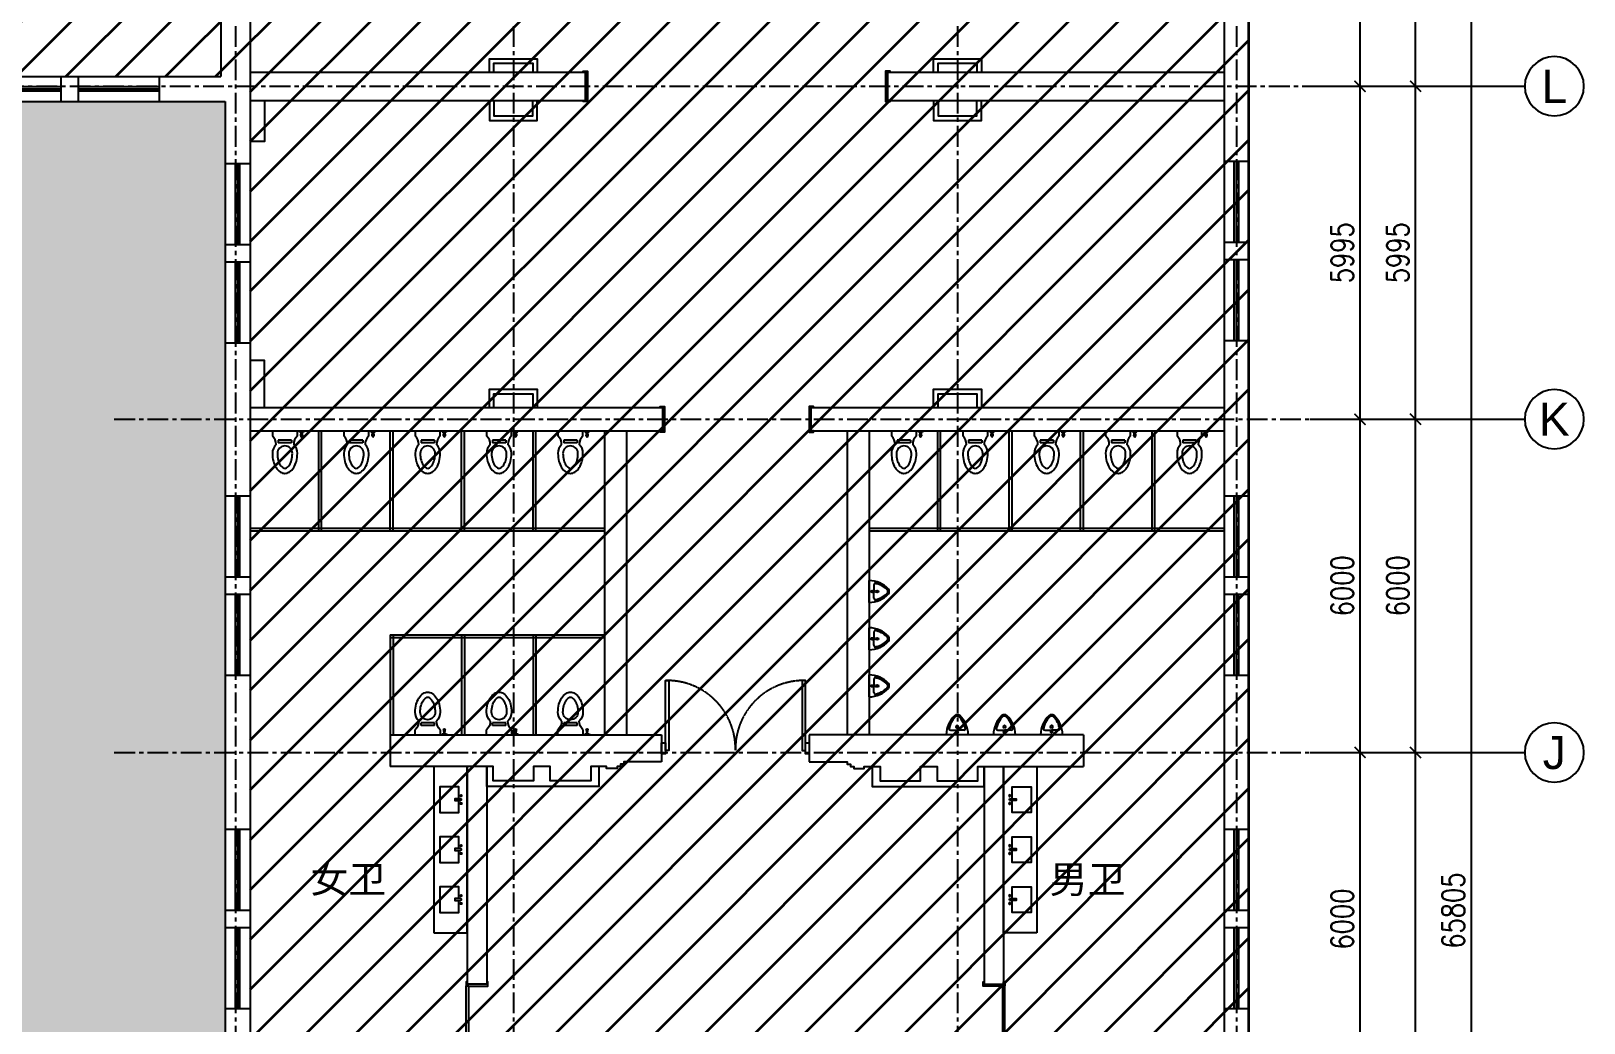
# Model space of a CAD drawing. Header units: millimetres. Extents: x -6033 to 120673, y -4970 to 90533.
# Drawn here: x 92702 to 120673, y 49350 to 67209 of the extents above; entities that cross this region are included whole.
import ezdxf
from ezdxf.enums import TextEntityAlignment as Align

# ---------------------------------------------------------------- set-up
doc = ezdxf.new("R2010")
doc.units = ezdxf.units.MM
doc.linetypes.add('I-AR$0$CENTER', pattern=[2, 1.25, -0.25, 0.25, -0.25])
doc.linetypes.add('I-AR$0$DASH', pattern=[0.35, 0.25, -0.1])
doc.layers.get('DefPoints').update_dxf_attribs({"color": 250})
for name, color, linetype in [('I-AR$0$0-建-轴号', 1, 'Continuous'), ('I-AR$0$1-窗', 2, 'Continuous'), ('I-AR$0$9-填充', 8, 'Continuous'), ('I-AR$0$A-stairs', 2, 'Continuous'), ('I-AR$0$AXIS_TEXT', 7, 'Continuous'), ('I-AR$0$D-BASE-INTWALL', 1, 'Continuous'), ('I-AR$0$D-BASE-WALL', 4, 'Continuous'), ('I-AR$0$GZET_DIM_1-200_平面尺寸标注', 1, 'Continuous'), ('I-AR$0$I—平面—门', 1, 'Continuous')]:
    doc.layers.add(name, color=color, linetype=linetype)
doc.layers.add('I-AR$0$GZET_COL_GRID_1-200_轴线', color=8, linetype='I-AR$0$CENTER', lineweight=25)
doc.layers.add('I-AR$0$I-SCOPE', color=252, linetype='Continuous', lineweight=35)
doc.styles.add('I-AR$0$GZET-DIMT', font='romans.shx', dxfattribs={"width": 0.8})
doc.styles.add('I-AR$0$GZET-HT', font='arial.ttf', dxfattribs={"width": 0.8})
doc.styles.add('I-AR$0$MtXpl_', font='SimSun.ttf')
doc.dimstyles.new('I-AR$0$GZET_200', dxfattribs={"dimscale": 200, "dimtxt": 2, "dimasz": 1, "dimexe": 1, "dimexo": 1.5, "dimgap": 0.6, "dimtad": 1, "dimdec": 0, "dimrnd": 0.005, "dimzin": 0, "dimdsep": 46, "dimtxsty": 'I-AR$0$GZET-DIMT', "dimblk": 'I-AR$0$_ArchTick', "dimcen": 0.125, "dimclrd": 1, "dimclre": 1, "dimclrt": 2, "dimadec": 0, "dimazin": 0, "dimtfac": 1, "dimtdec": 0, "dimtix": 1, "dimtmove": 2, "dimatfit": 3, "dimldrblk": 'I-AR$0$_Dot', "dimfxl": 1, "dimtvp": 1, "dimtolj": 1, "dimtzin": 0, "dimarcsym": 0})

# ---------------------------------------------------------------- blocks, each defined once
blk = doc.blocks.new('I-AR$0$chuanghu1')
for p, q in [((0, 3230), (450, 3230)), ((0, 1770), (450, 1770)), ((0, 1460), (450, 1460)), ((0, 0), (450, 0))]:
    blk.add_line(p, q)
at = {"layer": 'I-AR$0$1-窗'}
for p, q in [((185, 3230), (185, 1770)), ((225, 3230), (225, 1770)), ((265, 3230), (265, 1770)), ((185, 1460), (185, 0)), ((225, 1460), (225, 0)), ((265, 1460), (265, 0))]:
    blk.add_line(p, q, dxfattribs=at)
blk = doc.blocks.new('*U349')
for points in [[(-1124.999999999991, 470.0000000001583), (-1169.999999999991, 470.0000000001564), (-1169.999999999993, 490.0000000001564), (-1094.999999999993, 490.0000000001764), (-1094.999999999989, 449.9999999999291), (-1089.999999999989, 449.9999999999291), (-1089.999999999964, 100.0000000001546), (-1169.999999999964, 100.0000000001492), (-1169.999999999966, 120.0000000001492), (-1124.999999999966, 120.0000000001583), (-1124.999999999991, 470.0000000001583)], [(-174.9999999999943, 470.0000000001785), (-129.9999999999943, 470.0000000001767), (-129.9999999999943, 490.0000000001767), (-204.9999999999943, 490.0000000001967), (-204.999999999998, 449.9999999999493), (-209.999999999998, 449.9999999999493), (-210.0000000000637, 100.0000000001749), (-130.0000000000637, 100.0000000001694), (-130.0000000000618, 120.0000000001694), (-175.0000000000618, 120.0000000001785), (-174.9999999999943, 470.0000000001785)]]:
    blk.add_lwpolyline(points)
at = {"color": 1}
blk.add_lwpolyline([(-1094.999999999989, 449.9999999999836), (-204.999999999998, 449.9999999999493), (-204.9999999999925, 489.9999999999493), (-1094.999999999985, 489.9999999999836)], close=True, dxfattribs=at)
blk = doc.blocks.new('I-AR$0$马桶')
for p, q in [((-37313.52122343221, -19243.33761136903), (-37313.52122343221, -19153.33761136903)), ((-37298.52122343221, -19160.83761136903), (-37313.52122343221, -19153.33761136903)), ((-37313.52122343221, -19243.33761136903), (-37298.52122343221, -19235.83761136903)), ((-37223.52122343221, -19273.33761136903), (-37313.52122343221, -19273.33761136903)), ((-37313.52122343221, -19723.33761136903), (-37313.52122343221, -19273.33761136903)), ((-37298.52122343221, -19235.83761136903), (-37298.52122343221, -19160.83761136903)), ((-37298.52122343221, -19190.83761136903), (-37223.52122343221, -19183.33761136903)), ((-37223.52122343221, -19213.33761136903), (-37298.52122343221, -19205.83761136903)), ((-37148.52122343221, -19378.33761136903), (-37098.84989343229, -19378.33761136903)), ((-37148.52122343221, -19378.33761136903), (-37148.52122343221, -19618.33761136903)), ((-37098.84989343229, -19378.33761136903), (-37098.84989343229, -19618.33761136903)), ((-37313.52122343221, -19723.33761136903), (-37223.52122343221, -19723.33761136903)), ((-37148.52122343221, -19618.33761136903), (-37098.84989343229, -19618.33761136903))]:
    blk.add_line(p, q)
for centre, radius, start, end in [((-37223.52122343221, -19198.33761136903), 15, 270, 90), ((-37073.52122343221, -19135.83762136888), 203.48526, 222.5104469971794, 271.6621556704666), ((-36908.52122343221, -19498.33761136903), 225, 90, 134.9995234282358), ((-36908.52160607855, -19847.36498183612), 574.0273704671343, 75.48574967544309, 89.99996180696955), ((-36863.95979176223, -19675.2336491078), 396.2214341152909, 57.99460685903039, 75.48574223682253), ((-36908.52122343221, -19498.33761136903), 135, 90, 270), ((-36908.52148142603, -19847.36453884066), 484.0269274716348, 75.48575732761122, 89.99996946091689), ((-36863.95991623373, -19675.23388620297), 306.2217119412926, 57.99460353669696, 75.48573891751032), ((-36796.04869129375, -19566.57590059511), 178.087047196656, 33.53412905767591, 57.99458961739956), ((-36796.04869129375, -19430.09932214295), 178.0870471966501, 302.0054103826004, 326.4658709423241), ((-36796.04890097614, -19566.57607510424), 268.0872955117034, 33.53412470286527, 57.99458526395142), ((-36796.04890097614, -19430.09914763382), 268.087295511696, 302.0054147360486, 326.4658752971347), ((-36693.08537178341, -19498.33763145952), 54.56414835120456, 2.109087710505795e-05, 33.53404213515014), ((-36693.08537178341, -19498.33759127854), 54.56414835120852, 326.4659578648499, 359.9999789091229), ((-36693.08555896365, -19498.33772925724), 144.5643355314868, 4.671742670581905e-05, 33.53406775873567), ((-36693.08555896365, -19498.33749348082), 144.5643355314752, 326.4659322412643, 359.9999532825733), ((-37073.52122343221, -19860.83760136919), 203.48526, 88.33784099974528, 137.4895530028207), ((-36908.52122343221, -19498.33761136903), 225, 225.0004765717642, 270), ((-36908.52148142603, -19149.31068389741), 484.0269274716371, 270.0000305390831, 284.5142426723888), ((-36908.52160607855, -19149.31024090195), 574.0273704671529, 270.0000381930304, 284.5142503245569), ((-36863.95991623373, -19321.44133653509), 306.221711941302, 284.5142610824897, 302.005396463303), ((-36863.95979176223, -19321.44157363026), 396.2214341152701, 284.5142577631775, 302.0053931409696)]:
    blk.add_arc(centre, radius, start, end)
blk = doc.blocks.new('I-AR$0$A$C17825FF6')
at = {"linetype": 'Continuous'}
for p, q in [((394.9999785890977, -2.238384331576526e-05), (-2.141090226359665e-05, 1.544918632134795e-06)), ((79.976396599086, 82.37290569915785), (197.4999835791241, 82.37289857969154)), ((315.0235705592277, 82.37289146022522), (197.4999835791823, 82.37289857969154))]:
    blk.add_line(p, q, dxfattribs=at)
at = {"color": 8}
for p, q in [((222.9935314633622, 49.999988036172), (172.0064317727665, 49.99999112493242)), ((197.4999831624446, 75.49353942583548), (197.4999800737132, 24.50643973523984))]:
    blk.add_line(p, q, dxfattribs=at)
blk.add_circle((197.4999816180643, 49.99998958053766), 17, dxfattribs=at)
at = {"linetype": 'Continuous'}
for centre, radius, start, end in [((479.0000955420401, -6.170076050184434), 479.039854185903, 132.7837266218927, 179.2620046579714), ((461.3350235268663, 38.86360871608485), 424.3560201516501, 135.1639122484467, 168.3671895734272), ((194.4261014765143, 294.0421328532684), 65.60161623243212, 87.31430480756512, 128.4639169776726), ((194.4261014765143, 294.0421328532684), 55.60161623243212, 87.31430480756512, 128.4639169776726), ((200.5738913273381, 294.0421324808558), 65.60161623243212, 51.53607607938638, 92.68568825082207), ((200.5738913273381, 294.0421324808558), 55.60161623243212, 51.53607607938638, 92.68568825082207), ((-66.33506164006394, 38.86364068186958), 424.3560201516501, 11.63280348380313, 44.83608080798411), ((-84.00013911137648, -6.170041944104014), 479.039854185903, 0.7379883995365527, 47.21626643557395), ((79.97639871935826, 117.372905699187), 35, 168.3671895734272, 269.9999965290432), ((315.0235726794926, 117.3728914602252), 35, 269.9999965290432, 11.63280348380313)]:
    blk.add_arc(centre, radius, start, end, dxfattribs=at)
at = {"color": 8}
for centre, radius, start, end in [((418.8659461601492, 52.1015259012056), 370.5085519055804, 132.3707160351114, 172.9587363405176), ((194.4261014764561, 294.0421328532684), 40.60161623243212, 87.31430480756512, 128.4639169776726), ((200.5738913273381, 294.0421324808558), 40.60161623243212, 51.53607607938638, 92.68568825082207), ((-23.8659826694784, 52.10155272152042), 370.5085519055804, 7.041256718581104, 47.62927702405302)]:
    blk.add_arc(centre, radius, start, end, dxfattribs=at)
blk.add_ellipse((197.4999871615364, 141.507990844897), major_axis=(-1.697882958725928e-06, -28.02751575980795), ratio=0.664550133414828, dxfattribs=at)
blk = doc.blocks.new('I-AR$0$A$C2F164602')
at = {"color": 8}
for p, q in [((-76.14936958948965, 403.1802192552714), (-91.67256958945654, 403.1802192552714)), ((-73.32696958948509, 421.8080592553597), (-73.32696958948509, 406.0026192553341)), ((-73.32696958948509, 384.552379255183), (-73.32696958948509, 400.3578192552086)), ((-55.26360958948499, 403.1802192552714), (-70.50456958948052, 403.1802192552714)), ((50.736118103232, 403.1802192552714), (65.97707810322754, 403.1802192552714)), ((68.7994781032321, 421.8080592553597), (68.7994781032321, 406.0026192553341)), ((68.7994781032321, 384.552379255183), (68.7994781032321, 400.3578192552086)), ((71.62187810323667, 403.1802192552714), (87.14507810320356, 403.1802192552714))]:
    blk.add_line(p, q, dxfattribs=at)
at = {"linetype": 'Continuous'}
for points in [[(-17.82564422796713, 360), (-230, 360), (-230, 20), (230, 20), (230, 360), (13.29815274168504, 360)], [(-17.82564422796713, 397.6328029697761), (-17.82564422796713, 289.261515305494), (13.29815274168504, 289.261515305494), (13.29815274168504, 397.6328029697761)], [(8.271588118048385, 409.345152304857), (-12.79907960430137, 409.345152304857)]]:
    blk.add_lwpolyline(points, dxfattribs=at)
at = {"color": 8, "ltscale": 1000, "const_width": 0.3135999999999999}
blk.add_lwpolyline([(-73.32696958948509, 403.3370192552684, -0.9999999999999999), (-73.32696958948509, 403.0234192552743, -1)], format="xyb", close=True, dxfattribs=at)
at = {"color": 8, "const_width": 0.3135999999999999}
blk.add_lwpolyline([(68.7994781032321, 403.3370192552684, 0.9999999999999999), (68.7994781032321, 403.0234192552743, 1)], format="xyb", close=True, dxfattribs=at)
at = {"color": 8, "linetype": 'Continuous'}
for centre in [(-73.32696958951419, 403.1802192552714), (68.79947810326121, 403.1802192552714)]:
    blk.add_circle(centre, 14.112, dxfattribs=at)
at = {"color": 8}
for centre in [(-73.14133348900941, 403.3101392553654), (68.61384200275643, 403.3101392553654)]:
    blk.add_circle(centre, 11.37806756931282, dxfattribs=at)
at = {"linetype": 'Continuous'}
for centre, start, end in [((-33.82425710352254, 411.4336892237188), 319.2179535401737, 354.3271313287111), ((29.29676561726956, 411.4336892237188), 185.6728686712889, 220.7820464598263)]:
    blk.add_arc(centre, 21.12865531300459, start, end, dxfattribs=at)
blk = doc.blocks.new('I-AR$0$_ArchTick')
at = {"color": 2, "linetype": 'ByBlock', "const_width": 0.15}
blk.add_lwpolyline([(-0.5, -0.5), (0.5, 0.5)], dxfattribs=at)
blk = doc.blocks.new('*D284')
at = {"layer": 'DefPoints', "color": 0, "transparency": 16777216}
for p in [(115441.1066656661, 54220.00000000001), (116640.0000000005, 54220.00000000001), (115441.1066656661, 48220)]:
    blk.add_point(p, dxfattribs=at)
at = {"layer": 'I-AR$0$GZET_DIM_1-200_平面尺寸标注', "color": 1, "lineweight": -2, "transparency": 16777216}
for p, q in [((115741.1066656661, 54220.00000000001), (116840.0000000005, 54220.00000000001)), ((116640.0000000005, 48220), (116640.0000000005, 54220.00000000001)), ((115741.1066656661, 48220), (116840.0000000005, 48220))]:
    blk.add_line(p, q, dxfattribs=at)
at = {"layer": 'I-AR$0$GZET_DIM_1-200_平面尺寸标注', "color": 1, "lineweight": -2, "transparency": 16777216, "xscale": 200, "yscale": 200, "zscale": 200}
for p, rotation in [((116640.0000000005, 54220.00000000001), 90), ((116640.0000000005, 48220), 270)]:
    blk.add_blockref('I-AR$0$_ArchTick', p, dxfattribs=dict(at, rotation=rotation))
at = {"layer": 'I-AR$0$GZET_DIM_1-200_平面尺寸标注', "color": 2, "transparency": 16777216, "insert": (116320.0000000005, 51219.99999999996), "char_height": 400, "attachment_point": 5, "rotation": 90, "style": 'I-AR$0$GZET-DIMT'}
blk.add_mtext('\\A1;6000', dxfattribs=at)
blk = doc.blocks.new('I-AR$0$_Dot')
at = {"color": 0, "linetype": 'ByBlock', "lineweight": -2}
blk.add_line((-0.5, 0), (-1, 0), dxfattribs=at)
at = {"color": 0, "linetype": 'ByBlock', "const_width": 0.5}
blk.add_lwpolyline([(-0.25, 0, 1), (0.25, 0, 1)], format="xyb", close=True, dxfattribs=at)
blk = doc.blocks.new('*D285')
at = {"layer": 'DefPoints', "color": 0, "transparency": 16777216}
for p in [(115441.1066656663, 60220.00000000004), (116640.0000000006, 60220.00000000004), (115441.1066656661, 54220.00000000001)]:
    blk.add_point(p, dxfattribs=at)
at = {"layer": 'I-AR$0$GZET_DIM_1-200_平面尺寸标注', "color": 1, "lineweight": -2, "transparency": 16777216}
for p, q in [((115741.1066656663, 60220.00000000004), (116840.0000000006, 60220.00000000004)), ((116640.0000000006, 54220.00000000001), (116640.0000000006, 60220.00000000004)), ((115741.1066656661, 54220.00000000001), (116840.0000000006, 54220.00000000001))]:
    blk.add_line(p, q, dxfattribs=at)
at = {"layer": 'I-AR$0$GZET_DIM_1-200_平面尺寸标注', "color": 1, "lineweight": -2, "transparency": 16777216, "xscale": 200, "yscale": 200, "zscale": 200}
for p, rotation in [((116640.0000000006, 60220.00000000004), 90), ((116640.0000000006, 54220.00000000001), 270)]:
    blk.add_blockref('I-AR$0$_ArchTick', p, dxfattribs=dict(at, rotation=rotation))
at = {"layer": 'I-AR$0$GZET_DIM_1-200_平面尺寸标注', "color": 2, "transparency": 16777216, "insert": (116320.0000000006, 57219.99999999998), "char_height": 400, "attachment_point": 5, "rotation": 90, "style": 'I-AR$0$GZET-DIMT'}
blk.add_mtext('\\A1;6000', dxfattribs=at)
blk = doc.blocks.new('*D286')
at = {"layer": 'DefPoints', "color": 0, "transparency": 16777216}
for p in [(115441.1066656663, 66215.00000000003), (116640.0000000005, 66215.00000000003), (115441.1066656663, 60220.00000000003)]:
    blk.add_point(p, dxfattribs=at)
at = {"layer": 'I-AR$0$GZET_DIM_1-200_平面尺寸标注', "color": 1, "lineweight": -2, "transparency": 16777216}
for p, q in [((115741.1066656663, 66215.00000000003), (116840.0000000005, 66215.00000000003)), ((116640.0000000005, 60220.00000000003), (116640.0000000005, 66215.00000000003)), ((115741.1066656663, 60220.00000000003), (116840.0000000005, 60220.00000000003))]:
    blk.add_line(p, q, dxfattribs=at)
at = {"layer": 'I-AR$0$GZET_DIM_1-200_平面尺寸标注', "color": 1, "lineweight": -2, "transparency": 16777216, "xscale": 200, "yscale": 200, "zscale": 200}
for p, rotation in [((116640.0000000005, 66215.00000000003), 90), ((116640.0000000005, 60220.00000000003), 270)]:
    blk.add_blockref('I-AR$0$_ArchTick', p, dxfattribs=dict(at, rotation=rotation))
at = {"layer": 'I-AR$0$GZET_DIM_1-200_平面尺寸标注', "color": 2, "transparency": 16777216, "insert": (116320.0000000005, 63217.49999999998), "char_height": 400, "attachment_point": 5, "rotation": 90, "style": 'I-AR$0$GZET-DIMT'}
blk.add_mtext('\\A1;5995', dxfattribs=at)
blk = doc.blocks.new('*D287')
at = {"layer": 'DefPoints', "color": 0, "transparency": 16777216}
for p in [(115441.1066656663, 71220.00000000003), (116640.0000000005, 71220.00000000003), (115441.1066656663, 66215.00000000003)]:
    blk.add_point(p, dxfattribs=at)
at = {"layer": 'I-AR$0$GZET_DIM_1-200_平面尺寸标注', "color": 1, "lineweight": -2, "transparency": 16777216}
for p, q in [((115741.1066656663, 71220.00000000003), (116840.0000000005, 71220.00000000003)), ((116640.0000000005, 66215.00000000003), (116640.0000000005, 71220.00000000003)), ((115741.1066656663, 66215.00000000003), (116840.0000000005, 66215.00000000003))]:
    blk.add_line(p, q, dxfattribs=at)
at = {"layer": 'I-AR$0$GZET_DIM_1-200_平面尺寸标注', "color": 1, "lineweight": -2, "transparency": 16777216, "xscale": 200, "yscale": 200, "zscale": 200}
for p, rotation in [((116640.0000000005, 71220.00000000003), 90), ((116640.0000000005, 66215.00000000003), 270)]:
    blk.add_blockref('I-AR$0$_ArchTick', p, dxfattribs=dict(at, rotation=rotation))
at = {"layer": 'I-AR$0$GZET_DIM_1-200_平面尺寸标注', "color": 2, "transparency": 16777216, "insert": (116320.0000000005, 68717.49999999999), "char_height": 400, "attachment_point": 5, "rotation": 90, "style": 'I-AR$0$GZET-DIMT'}
blk.add_mtext('\\A1;5005', dxfattribs=at)
blk = doc.blocks.new('*D305')
at = {"layer": 'DefPoints', "color": 0, "transparency": 16777216}
for p in [(115580.8677150154, 54220.00000000001), (117640.0000000007, 54220.00000000001), (115441.1066656661, 24220.00000000001)]:
    blk.add_point(p, dxfattribs=at)
at = {"layer": 'I-AR$0$GZET_DIM_1-200_平面尺寸标注', "color": 1, "lineweight": -2, "transparency": 16777216}
for p, q in [((115880.8677150154, 54220.00000000001), (117840.0000000007, 54220.00000000001)), ((117640.0000000008, 24220.00000000001), (117640.0000000007, 54220.00000000001)), ((115741.1066656661, 24220.00000000001), (117840.0000000008, 24220.00000000001))]:
    blk.add_line(p, q, dxfattribs=at)
at = {"layer": 'I-AR$0$GZET_DIM_1-200_平面尺寸标注', "color": 1, "lineweight": -2, "transparency": 16777216, "xscale": 200, "yscale": 200, "zscale": 200}
for p, rotation in [((117640.0000000007, 54220.00000000001), 90), ((117640.0000000008, 24220.00000000001), 270)]:
    blk.add_blockref('I-AR$0$_ArchTick', p, dxfattribs=dict(at, rotation=rotation))
at = {"layer": 'I-AR$0$GZET_DIM_1-200_平面尺寸标注', "color": 2, "transparency": 16777216, "insert": (117320.0000000007, 39219.99999999996), "char_height": 400, "attachment_point": 5, "rotation": 90, "style": 'I-AR$0$GZET-DIMT'}
blk.add_mtext('\\A1;30000', dxfattribs=at)
blk = doc.blocks.new('*D306')
at = {"layer": 'DefPoints', "color": 0, "transparency": 16777216}
for p in [(115636.0772916009, 60220.00000000003), (117640.0000000009, 60220.00000000003), (115580.8677150154, 54220.00000000001)]:
    blk.add_point(p, dxfattribs=at)
at = {"layer": 'I-AR$0$GZET_DIM_1-200_平面尺寸标注', "color": 1, "lineweight": -2, "transparency": 16777216}
for p, q in [((115936.0772916009, 60220.00000000003), (117840.0000000009, 60220.00000000003)), ((117640.0000000009, 54220.00000000001), (117640.0000000009, 60220.00000000003)), ((115880.8677150154, 54220.00000000001), (117840.0000000009, 54220.00000000001))]:
    blk.add_line(p, q, dxfattribs=at)
at = {"layer": 'I-AR$0$GZET_DIM_1-200_平面尺寸标注', "color": 1, "lineweight": -2, "transparency": 16777216, "xscale": 200, "yscale": 200, "zscale": 200}
for p, rotation in [((117640.0000000009, 60220.00000000003), 90), ((117640.0000000009, 54220.00000000001), 270)]:
    blk.add_blockref('I-AR$0$_ArchTick', p, dxfattribs=dict(at, rotation=rotation))
at = {"layer": 'I-AR$0$GZET_DIM_1-200_平面尺寸标注', "color": 2, "transparency": 16777216, "insert": (117320.0000000008, 57219.99999999996), "char_height": 400, "attachment_point": 5, "rotation": 90, "style": 'I-AR$0$GZET-DIMT'}
blk.add_mtext('\\A1;6000', dxfattribs=at)
blk = doc.blocks.new('*D307')
at = {"layer": 'DefPoints', "color": 0, "transparency": 16777216}
for p in [(115608.8514681254, 66215.00000000003), (117640.000000001, 66215.00000000003), (115636.0772916009, 60220.00000000003)]:
    blk.add_point(p, dxfattribs=at)
at = {"layer": 'I-AR$0$GZET_DIM_1-200_平面尺寸标注', "color": 1, "lineweight": -2, "transparency": 16777216}
for p, q in [((115908.8514681254, 66215.00000000003), (117840.000000001, 66215.00000000003)), ((117640.000000001, 60220.00000000003), (117640.000000001, 66215.00000000003)), ((115936.0772916009, 60220.00000000003), (117840.000000001, 60220.00000000003))]:
    blk.add_line(p, q, dxfattribs=at)
at = {"layer": 'I-AR$0$GZET_DIM_1-200_平面尺寸标注', "color": 1, "lineweight": -2, "transparency": 16777216, "xscale": 200, "yscale": 200, "zscale": 200}
for p, rotation in [((117640.000000001, 66215.00000000003), 90), ((117640.000000001, 60220.00000000003), 270)]:
    blk.add_blockref('I-AR$0$_ArchTick', p, dxfattribs=dict(at, rotation=rotation))
at = {"layer": 'I-AR$0$GZET_DIM_1-200_平面尺寸标注', "color": 2, "transparency": 16777216, "insert": (117320.000000001, 63217.49999999998), "char_height": 400, "attachment_point": 5, "rotation": 90, "style": 'I-AR$0$GZET-DIMT'}
blk.add_mtext('\\A1;5995', dxfattribs=at)
blk = doc.blocks.new('*D308')
at = {"layer": 'DefPoints', "color": 0, "transparency": 16777216}
for p in [(115718.0144400984, 84275.00000000003), (117640.0000000011, 84275.00000000003), (115608.8514681254, 66215.00000000003)]:
    blk.add_point(p, dxfattribs=at)
at = {"layer": 'I-AR$0$GZET_DIM_1-200_平面尺寸标注', "color": 1, "lineweight": -2, "transparency": 16777216}
for p, q in [((116018.0144400984, 84275.00000000003), (117840.0000000011, 84275.00000000003)), ((117640.0000000011, 66215.00000000003), (117640.0000000011, 84275.00000000003)), ((115908.8514681254, 66215.00000000003), (117840.0000000011, 66215.00000000003))]:
    blk.add_line(p, q, dxfattribs=at)
at = {"layer": 'I-AR$0$GZET_DIM_1-200_平面尺寸标注', "color": 1, "lineweight": -2, "transparency": 16777216, "xscale": 200, "yscale": 200, "zscale": 200}
for p, rotation in [((117640.0000000011, 84275.00000000003), 90), ((117640.0000000011, 66215.00000000003), 270)]:
    blk.add_blockref('I-AR$0$_ArchTick', p, dxfattribs=dict(at, rotation=rotation))
at = {"layer": 'I-AR$0$GZET_DIM_1-200_平面尺寸标注', "color": 2, "transparency": 16777216, "insert": (117320.0000000011, 75244.99999999999), "char_height": 400, "attachment_point": 5, "rotation": 90, "style": 'I-AR$0$GZET-DIMT'}
blk.add_mtext('\\A1;18060', dxfattribs=at)
blk = doc.blocks.new('*D309')
at = {"layer": 'DefPoints', "color": 0, "transparency": 16777216}
for p in [(115718.0144400984, 84275.00000000003), (115559.0685209097, 18470.00000000001), (118640.0000000006, 18470.00000000001)]:
    blk.add_point(p, dxfattribs=at)
at = {"layer": 'I-AR$0$GZET_DIM_1-200_平面尺寸标注', "color": 1, "lineweight": -2, "transparency": 16777216}
for p, q in [((116018.0144400984, 84275.00000000003), (118840.0000000006, 84275.00000000003)), ((118640.0000000006, 84275.00000000003), (118640.0000000006, 18470.00000000001)), ((115859.0685209097, 18470.00000000001), (118840.0000000006, 18470.00000000001))]:
    blk.add_line(p, q, dxfattribs=at)
at = {"layer": 'I-AR$0$GZET_DIM_1-200_平面尺寸标注', "color": 1, "lineweight": -2, "transparency": 16777216, "xscale": 200, "yscale": 200, "zscale": 200}
for p, rotation in [((118640.0000000006, 84275.00000000003), 90), ((118640.0000000006, 18470.00000000001), 270)]:
    blk.add_blockref('I-AR$0$_ArchTick', p, dxfattribs=dict(at, rotation=rotation))
at = {"layer": 'I-AR$0$GZET_DIM_1-200_平面尺寸标注', "color": 2, "transparency": 16777216, "insert": (118320.0000000006, 51372.49999999998), "char_height": 400, "attachment_point": 5, "rotation": 90, "style": 'I-AR$0$GZET-DIMT'}
blk.add_mtext('\\A1;65805', dxfattribs=at)
blk = doc.blocks.new('I-AR$0$_AXISO')
blk.add_circle((0, 0), 0.5)
at = {"layer": 'I-AR$0$AXIS_TEXT', "style": 'I-AR$0$GZET-HT'}
blk.add_attdef('A', text='', height=0.56, dxfattribs=at).set_placement((0, 0), align=Align.MIDDLE_CENTER)
blk = doc.blocks.new('I-AR$0$海龙_1211170131')
at = {"layer": 'I-AR$0$0-建-轴号', "linetype": 'Continuous'}
for p, q in [((116415.0000000001, 65990), (119381.6666666667, 65990.0000001063)), ((116415.0000000001, 59995), (119381.6666666667, 59995.0000001063)), ((116415.0000000001, 53994.99999999998), (119381.6666666667, 53995.00000010628))]:
    blk.add_line(p, q, dxfattribs=at)
at = {"layer": 'I-AR$0$GZET_COL_GRID_1-200_轴线', "ltscale": 300}
for p, q in [((96160.00000000003, 86275), (96160.00000000003, 15895)), ((101165, 86275), (101165, 15895)), ((109165, 86275), (109165, 15895)), ((114190, 86275), (114190, 15895)), ((-2224.999999999993, 65990), (116415, 65990)), ((93975, 59995.00000000001), (116415, 59995)), ((93975, 53994.99999999998), (116415, 53994.99999999998))]:
    blk.add_line(p, q, dxfattribs=at)
at = {"layer": 'I-AR$0$0-建-轴号', "linetype": 'Continuous'}
ref = blk.add_blockref('I-AR$0$_AXISO', (119915.0000000001, 65990.00000000735), dxfattribs=dict(at, xscale=-1066.666666666667, yscale=1066.666666666667, zscale=0.6666666666666664, rotation=180))
ref.add_attrib('A', 'L', dxfattribs={"layer": 'I-AR$0$AXIS_TEXT', "height": 597.3333333333333, "style": 'I-AR$0$GZET-HT'}).set_placement((119915.0000000001, 65990.00000000735), align=Align.MIDDLE_CENTER)
ref = blk.add_blockref('I-AR$0$_AXISO', (119915.0000000001, 59995.00000000735), dxfattribs=dict(at, xscale=-1066.666666666667, yscale=1066.666666666667, zscale=0.6666666666666664, rotation=180))
ref.add_attrib('A', 'K', dxfattribs={"layer": 'I-AR$0$AXIS_TEXT', "height": 597.3333333333333, "style": 'I-AR$0$GZET-HT'}).set_placement((119915.0000000001, 59995.00000000735), align=Align.MIDDLE_CENTER)
ref = blk.add_blockref('I-AR$0$_AXISO', (119915.0000000001, 53995.00000000733), dxfattribs=dict(at, xscale=-1066.666666666667, yscale=1066.666666666667, zscale=0.6666666666666664, rotation=180))
ref.add_attrib('A', 'J', dxfattribs={"layer": 'I-AR$0$AXIS_TEXT', "height": 597.3333333333333, "style": 'I-AR$0$GZET-HT'}).set_placement((119915.0000000001, 53995.00000000733), align=Align.MIDDLE_CENTER)
at = {"layer": 'I-AR$0$GZET_DIM_1-200_平面尺寸标注'}
for base, p1, p2, angle, picture, middle in [((118415.0000000006, 18245.00000000001), (115493.0144400983, 84050), (115334.0685209096, 18245), 90, '*D309', (118095.0000000006, 51147.49999999998)), ((117415.0000000011, 84050.00000000003), (115383.8514681254, 65990), (115493.0144400983, 84050), 90, '*D308', (117095.0000000011, 75019.99999999999)), ((116415.0000000005, 70995.00000000003), (115216.1066656662, 65990), (115216.1066656662, 70995), 270, '*D287', (116095.0000000005, 68492.49999999999)), ((116415.0000000005, 65990.00000000003), (115216.1066656662, 59995), (115216.1066656662, 65990), 270, '*D286', (116095.0000000005, 62992.49999999998)), ((117415.000000001, 65990.00000000003), (115411.0772916009, 59995), (115383.8514681254, 65990), 90, '*D307', (117095.000000001, 62992.49999999998)), ((116415.0000000006, 59995.00000000004), (115216.106665666, 53994.99999999998), (115216.1066656662, 59995.00000000001), 270, '*D285', (116095.0000000006, 56994.99999999998)), ((117415.0000000008, 59995.00000000003), (115355.8677150153, 53994.99999999998), (115411.0772916009, 59995), 90, '*D306', (117095.0000000008, 56994.99999999996)), ((116415.0000000005, 53995.00000000001), (115216.106665666, 47994.99999999999), (115216.106665666, 53994.99999999998), 270, '*D284', (116095.0000000005, 50994.99999999996)), ((117415.0000000007, 53995.00000000001), (115216.106665666, 23995), (115355.8677150153, 53994.99999999998), 90, '*D305', (117095.0000000007, 38994.99999999996))]:
    dim = blk.add_linear_dim(base=base, p1=p1, p2=p2, angle=angle, dimstyle='I-AR$0$GZET_200', dxfattribs=at)
    dim.commit()
    dim.dimension.update_dxf_attribs({"geometry": picture, "text_midpoint": middle, "insert": (-225.0000000000073, -225)})
blk = doc.blocks.new('I-AR')
at = {"layer": 'I-AR$0$9-填充'}
h = blk.add_hatch(dxfattribs=at)
h.set_pattern_fill('GRASS', color=256, scale=20)
h.set_pattern_definition([(90, (-273251.6522538068, 190733.4542391462), (-359.2102448, 359.2102448), [95.25, -623.1704896]), (45, (-273251.6522538068, 190733.4542391462), (-359.2102448427661, 359.2102448427661), [95.25, -412.75]), (135, (-273251.6522538068, 190733.4542391462), (-359.2102448427661, -359.2102448427661), [95.25, -412.75])])
edge = h.paths.add_edge_path()
edge.add_line((96200, 65940), (67080, 65940))
edge.add_line((67080, 65940), (67098.56772479462, 65404.42143392797))
edge.add_arc((66800.59285495663, 58350.82716810788), 7059.885345376705, 59.555843105020074, 87.58101235503852, ccw=False)
edge.add_arc((66906.49363074219, 58690.435928249), 6713.926906089807, -7.215279069314988, 58.866463392851585, ccw=False)
edge.add_arc((66662.11441001808, 58632.79464086366), 6949.686958628766, 311.2033822070371, 353.509241579528, ccw=False)
edge.add_line((71240.10862691654, 53404.01679389164), (71240.10862691654, 51864.1770050895))
edge.add_arc((67179.426417273, 51841.1126786668), 4060.747710812019, -50.80688439189572, 0.32543161034237755, ccw=False)
edge.add_arc((73234.28660323424, 55945.38266907228), 8047.017238033767, 244.3073907732731, 262.3810128212969)
edge.add_arc((72594.40225089621, 52652.27799340905), 4702.300663284884, 264.7896409812221, 298.7984684725511)
edge.add_arc((72620.93916342175, 53741.83595042868), 5670.870263654464, 293.2517854655098, 330.6093027463011)
edge.add_arc((73250.80273834476, 52752.0384155091), 4669.216621075791, 337.4147043296702, 357.6494503984037)
edge.add_arc((84681.55240436131, 51782.82073227296), 6810.015933267933, 142.3864570404765, 173.4423989128501, ccw=False)
edge.add_arc((84374.33677422674, 52142.85514023763), 6347.66766899079, 93.15542869634908, 143.2683220727298, ccw=False)
edge.add_arc((84658.98816873273, 52466.32591896318), 6047.901985582997, 43.873240230559304, 96.0179040917115, ccw=False)
edge.add_arc((84453.25547138369, 51889.92360785799), 6601.338333766303, -39.79963821011472, 46.242770026181006, ccw=False)
edge.add_arc((81977.60784296179, 54545.90765867641), 10213.63518444022, 299.3577383532407, 317.6421154930655, ccw=False)
edge.add_arc((89994.78118272172, 40495.08083228706), 5964.052808016905, 120.308866941474, 149.0495847369888)
edge.add_arc((87881.37239511451, 41845.80067141893), 3457.635540556235, 150.2340941762149, 180.1543724875687)
edge.add_arc((85724.12870252365, 42303.87885726741), 1381.826173200813, 199.7699118248811, 246.5201334327749)
edge.add_arc((82877.2327868999, 37779.21967953871), 3985.327974789196, -35.309581790730476, 54.816404415500074, ccw=False)
edge.add_arc((80299.08139790548, 40760.85994444831), 7869.279253358517, 301.873360268039, 317.80806438167986, ccw=False)
edge.add_arc((84638.83056885703, 33541.60470388152), 567.3400906768735, 108.9700077243262, 192.3596683134018)
edge.add_arc((84831.74482778413, 33583.87731577703), 764.8315715407028, 192.3596683134025, 228.2216972283975)
edge.add_arc((87824.90804032749, 35941.96613408843), 4565.624419428991, 219.897175101431, 247.6207879858491)
edge.add_arc((89768.45910380734, 40705.18112126525), 9710.085716633463, 247.7172706748629, 260.9367800147598)
edge.add_arc((85123.5449576187, 20762.35167126564), 10812.49754468073, 51.718316115996686, 73.25431967458098, ccw=False)
edge.add_arc((87587.82646075264, 24098.68160498494), 6668.18964409117, 6.697701199655683, 50.579299126780086, ccw=False)
edge.add_line((94210.50790942414, 24876.39849369839), (96200.00000000047, 24876.39849369839))
edge.add_line((96200, 24876.39849369839), (96200, 65940))
h.paths.add_polyline_path([(79188.21396048786, 58194.70486277889), (76733.91714635445, 58362.11796900173), (76901.33025257709, 60816.41478313503), (79355.6270667105, 60649.00167691219)], flags=16)
h.paths.add_polyline_path([(78974.39963007392, 58439.82408297478), (76979.03636655072, 58575.93229941613), (77115.14458299195, 60571.29556293912), (79110.50784651516, 60435.1873464978)], flags=0)
at = {"layer": 'I-AR$0$I-SCOPE'}
h = blk.add_hatch(dxfattribs=at)
h.set_pattern_fill('ANSI31', color=256, scale=200)
h.set_pattern_definition([(45, (0, 0), (-449.0128060534577, 449.0128060534577), [])])
h.paths.add_polyline_path([(63300.00000000001, 72640), (66630, 72640), (66630, 70889.38256153524), (90600, 70889.99999999999), (90600, 66390.00000000001), (96650.00000000001, 66390.00000000001), (96650, 24876.39849369839), (18340, 24876.39849369839), (18340, 66390), (48090, 66390), (48090, 72640), (51400, 72640), (51400, 72649.88673694879), (52869.5, 72649.88673694879), (52869.5, 72640), (55240.00000000001, 72640), (55240.00000000001, 72790.00000000013), (59460, 72790.00000000013), (59460, 72640), (61830.5, 72640), (61830.5, 72649.88673694879), (63300, 72649.88673694879)], flags=16)
h.paths.add_polyline_path([(7330, 0), (7330, -1770), (11180, -1770), (11180, 0), (18450, 0), (18449.99999999991, 2899.999999999971), (27550, 2899.999999999971), (27550, 18090), (37037.33127936907, 18090), (37037.33127936907, 17350), (96200, 17350), (96200, 18120), (114640, 18120), (114640, 84500), (0, 84500), (0, 0)])
at = {"layer": 'I-AR$0$A-stairs'}
blk.add_line((109870, 50045), (110220, 50045), dxfattribs=at)
for points in [[(100560, 53970), (100560, 50044.99999999997)], [(100910, 53970), (100910, 50044.99999999997)], [(109870, 53970), (109870, 50044.99999999997)], [(110220, 53970), (110220, 50044.99999999997)]]:
    blk.add_lwpolyline(points, dxfattribs=at)
at = {"layer": 'I-AR$0$D-BASE-INTWALL'}
for p, q in [((100910, 53610), (100910, 53970)), ((109870, 53610), (109870, 53970))]:
    blk.add_line(p, q, dxfattribs=at)
for points in [[(100960, 66470), (100960, 66710), (101820, 66710), (101820, 66470)], [(108960, 66470), (108960, 66710), (109820, 66710), (109820, 66470)], [(100960, 65960), (100960, 65600), (101820, 65600), (101820, 65960)], [(108960, 65960), (108960, 65600), (109820, 65600), (109820, 65960)], [(100960, 60430), (100960, 60760), (101820, 60760), (101820, 60430)], [(108960, 60430), (108960, 60760), (109820, 60760), (109820, 60430)], [(102930, 53970), (102930, 53610), (100910, 53610)], [(107850, 53970), (107850, 53610), (109870, 53610)]]:
    blk.add_lwpolyline(points, dxfattribs=at)
at = {"layer": 'I-AR$0$D-BASE-WALL'}
for p, q in [((114640, 84500), (114640, 18120)), ((114190, 84050), (114190, 18590)), ((96120, 73760), (96120, 66390)), ((96650, 73760), (96650, 18590)), ((66630, 66390), (96120, 66390)), ((96650, 66470), (102690, 66470)), ((102690, 66470), (102690, 65960)), ((108130, 66470), (114190, 66470)), ((108130, 66470), (108130, 65960)), ((64615, 65940), (96200, 65940)), ((96200, 65940), (96200, 18120)), ((96650, 65960), (102690, 65960)), ((108130, 65960), (114190, 65960)), ((96650, 60430), (104080, 60430)), ((104080, 60430), (104080, 60010)), ((106750, 60430), (114190, 60430)), ((106750, 60430), (106750, 60010)), ((96650, 60010), (104080, 60010)), ((103030, 60010), (103030, 54540)), ((103430, 60010), (103430, 54540)), ((106750, 60010), (114190, 60010)), ((107400, 60010), (107400, 54540)), ((107800, 60010), (107800, 54540)), ((99172, 54540), (104060, 54540)), ((104060, 54540), (104060, 54050)), ((111658, 54540), (106720, 54540)), ((106720, 54540), (106720, 54050)), ((100910, 50045), (100560, 50045))]:
    blk.add_line(p, q, dxfattribs=at)
for points in [[(101040, 66470), (101040, 66630), (101740, 66630), (101740, 66470)], [(109040, 66470), (109040, 66630), (109740, 66630), (109740, 66470)], [(102690, 66470), (102645, 66470), (102645, 66490), (102725, 66490.00000000003), (102725, 65940), (102645, 65940), (102645, 65960), (102690, 65960), (102690, 66470)], [(108130, 66470), (108175, 66470), (108175, 66490), (108095, 66490.00000000003), (108095, 65939.99999999997), (108175, 65939.99999999997), (108175, 65959.99999999997), (108130, 65960), (108130, 66470)], [(96910, 65960), (96910, 65220), (96650, 65220)], [(101040, 65960), (101040, 65680), (101740, 65680), (101740, 65960)], [(109040, 65960), (109040, 65680), (109740, 65680), (109740, 65960)], [(96910, 60430), (96910, 61280), (96650, 61280)], [(101040, 60430), (101040, 60680), (101740, 60680), (101740, 60430)], [(104080, 60430), (104035, 60430), (104035, 60450), (104115, 60450.00000000003), (104115, 59989.99999999997), (104035, 59989.99999999997), (104035, 60009.99999999997), (104080, 60010), (104080, 60430)], [(106750, 60430), (106795, 60430), (106795, 60450), (106715, 60450), (106715, 59989.99999999997), (106795, 59989.99999999997), (106795, 60009.99999999997), (106750, 60010), (106750, 60430)], [(109040, 60430), (109040, 60680), (109740, 60680), (109740, 60430)], [(99172, 54540), (99172, 53970)], [(111658, 54540), (111658, 53970)], [(104060, 54050), (103380, 54050), (103380, 54010), (103320, 54010), (103320, 53970), (103260, 53970), (103260, 53930), (103070, 53930), (103070, 53970), (102785, 53970), (102785, 53710), (102055, 53710), (102055, 53970), (101755, 53970), (101755, 53710), (101025, 53710), (101025, 53970), (99172, 53970)], [(106720, 54050), (107400, 54050), (107400, 54010), (107460, 54010), (107460, 53970), (107520, 53970), (107520, 53930), (107710, 53930), (107710, 53970), (107995, 53970), (107995, 53710), (108725, 53710), (108725, 53970), (109025, 53970), (109025, 53710), (109755, 53710), (109755, 53970), (111658, 53970)]]:
    blk.add_lwpolyline(points, dxfattribs=at)
for points in [[(104060, 54395), (104130, 54395), (104130, 54195), (104060, 54195)], [(106650, 54395), (106720, 54395), (106720, 54195), (106650, 54195)]]:
    blk.add_lwpolyline(points, close=True, dxfattribs=at)
at = {"layer": 'I-AR$0$I-SCOPE'}
blk.add_lwpolyline([(7330, 0), (7330, -1770), (11180, -1770), (11180, 0), (18450, 0), (18449.99999999991, 2899.999999999971), (27550, 2899.999999999971), (27550, 18090), (37037.33127936907, 18090), (37037.33127936907, 17350), (96200, 17350), (96200, 18120), (114640, 18120), (114640, 84500), (0, 84500), (0, 0)], close=True, dxfattribs=at)
at = {"layer": 'I-AR$0$I—平面—门'}
for p, q in [((97886, 58210), (97886, 60010)), ((97936, 58210), (97936, 60010)), ((99172, 58210), (99172, 60010)), ((99222, 58210), (99222, 60010)), ((100458, 58210), (100458, 60010)), ((100508, 58210), (100508, 60010)), ((101744, 58210), (101744, 60010)), ((101794, 58210), (101794, 60010)), ((109036, 58210), (109036, 60010)), ((109086, 58210), (109086, 60010)), ((110322, 58210), (110322, 60010)), ((110372, 58210), (110372, 60010)), ((111608, 58210), (111608, 60010)), ((111658, 58210), (111658, 60010)), ((112894, 58210), (112894, 60010)), ((112944, 58210), (112944, 60010)), ((96650, 58260), (103030, 58260)), ((96650, 58210), (103030, 58210)), ((107800, 58260), (114180, 58260)), ((107800, 58210), (114180, 58210)), ((99172, 56340), (103030, 56340)), ((99172, 56340), (99172, 54540)), ((99172, 56290), (103030, 56290)), ((99222, 56340), (99222, 54540)), ((100458, 56340), (100458, 54540)), ((100508, 56340), (100508, 54540)), ((101744, 56340), (101744, 54540)), ((101794, 56340), (101794, 54540))]:
    blk.add_line(p, q, dxfattribs=at)
for points in [[(104130, 54255), (104130, 55515), (104190, 55515), (104190, 54255)], [(106650, 54255), (106650, 55515), (106590, 55515), (106590, 54255)], [(99960, 50970), (100560, 50970), (100560, 53970), (99960, 53970)], [(110820, 50970), (110220, 50970), (110220, 53970), (110820, 53970)]]:
    blk.add_lwpolyline(points, close=True, dxfattribs=at)
at = {"layer": 'I-AR$0$I—平面—门', "color": 252, "linetype": 'I-AR$0$DASH', "ltscale": 5}
for centre, start, end in [((104160, 54285), 358.6028189716465, 91.39718101164254), ((106620, 54285), 88.6028189616443, 181.3971810283531)]:
    blk.add_arc(centre, 1230.365799264607, start, end, dxfattribs=at)
at = {"layer": 'I-AR$0$D-BASE-WALL'}
for name, p, rotation in [('I-AR$0$chuanghu1', (91780, 66390), 270), ('I-AR$0$chuanghu1', (96650, 64820), 180), ('I-AR$0$chuanghu1', (114640, 64860), 180), ('I-AR$0$chuanghu1', (96650, 58835.00000000003), 180), ('I-AR$0$chuanghu1', (114640, 58835.00000000003), 180), ('I-AR$0$chuanghu1', (96649.99999999953, 52835.00000000003), 180), ('I-AR$0$chuanghu1', (114639.9999999995, 52835.00000000003), 180), ('*U349', (109749.9999999995, 48920), 270)]:
    blk.add_blockref(name, p, dxfattribs=dict(at, rotation=rotation))
at = {"layer": 'I-AR$0$D-BASE-WALL', "xscale": -1.000000000000003, "rotation": 90}
blk.add_blockref('*U349', (101030.0000000005, 48920), dxfattribs=at)
at = {"layer": 'I-AR$0$GZET_COL_GRID_1-200_轴线'}
blk.add_blockref('I-AR$0$海龙_1211170131', (225.0000000000073, 225), dxfattribs=at)
at = {"layer": 'I-AR$0$I—平面—门', "rotation": 270}
for name, p in [('I-AR$0$马桶', (116772.8150462979, 22696.47877656779)), ('I-AR$0$马桶', (118058.8150462979, 22696.47877656779)), ('I-AR$0$马桶', (119344.8150462979, 22696.47877656779)), ('I-AR$0$马桶', (120630.8150462979, 22696.47877656779)), ('I-AR$0$马桶', (121916.8150462979, 22696.47877656779)), ('I-AR$0$马桶', (127922.8150462979, 22696.47877656779)), ('I-AR$0$马桶', (129208.8150462979, 22696.47877656779)), ('I-AR$0$马桶', (130494.8150462979, 22696.47877656779)), ('I-AR$0$马桶', (131780.8150462979, 22696.47877656779)), ('I-AR$0$马桶', (133066.8150462979, 22696.47877656779)), ('I-AR$0$A$C17825FF6', (107800.0000104192, 57315.17164479612)), ('I-AR$0$A$C17825FF6', (107800.0000104192, 56465.17164479612)), ('I-AR$0$A$C17825FF6', (107799.9999589273, 55615.17164479606)), ('I-AR$0$A$C2F164602', (100045.4498788645, 53370)), ('I-AR$0$A$C2F164602', (100045.4498788645, 52470)), ('I-AR$0$A$C2F164602', (100045.4498788645, 51570))]:
    blk.add_blockref(name, p, dxfattribs=at)
at = {"layer": 'I-AR$0$I—平面—门'}
for name, p, xscale, rotation in [('I-AR$0$马桶', (119344.8150462979, 91853.52122343221), -1, 270), ('I-AR$0$马桶', (120630.8150462979, 91853.52122343221), -1, 270), ('I-AR$0$马桶', (121916.8150462979, 91853.52122343221), -1, 270), ('I-AR$0$A$C2F164602', (110734.5501211355, 53370), -1.000000000000003, 90), ('I-AR$0$A$C2F164602', (110734.5501211355, 52470), -1.000000000000003, 90), ('I-AR$0$A$C2F164602', (110734.5501211355, 51570), -1.000000000000003, 90)]:
    blk.add_blockref(name, p, dxfattribs=dict(at, xscale=xscale, rotation=rotation))
for p in [(109187.4479783964, 54540.00001041946), (110037.4479783964, 54540.00001041946), (110887.4479783964, 54540.00001041946)]:
    blk.add_blockref('I-AR$0$A$C17825FF6', p, dxfattribs=at)
at = {"layer": 'I-AR$0$A-stairs', "style": 'I-AR$0$MtXpl_'}
for s, p in [('女卫', (97735.6660212786, 51687.34459688605)), ('男卫', (111049.9586515636, 51687.34459688605))]:
    blk.add_text(s, height=500, dxfattribs=at).set_placement(p)

msp = doc.modelspace()

# ---------------------------------------------------------------- block references
msp.add_blockref('I-AR', (0, 0))

doc.saveas('drawing.dxf')
